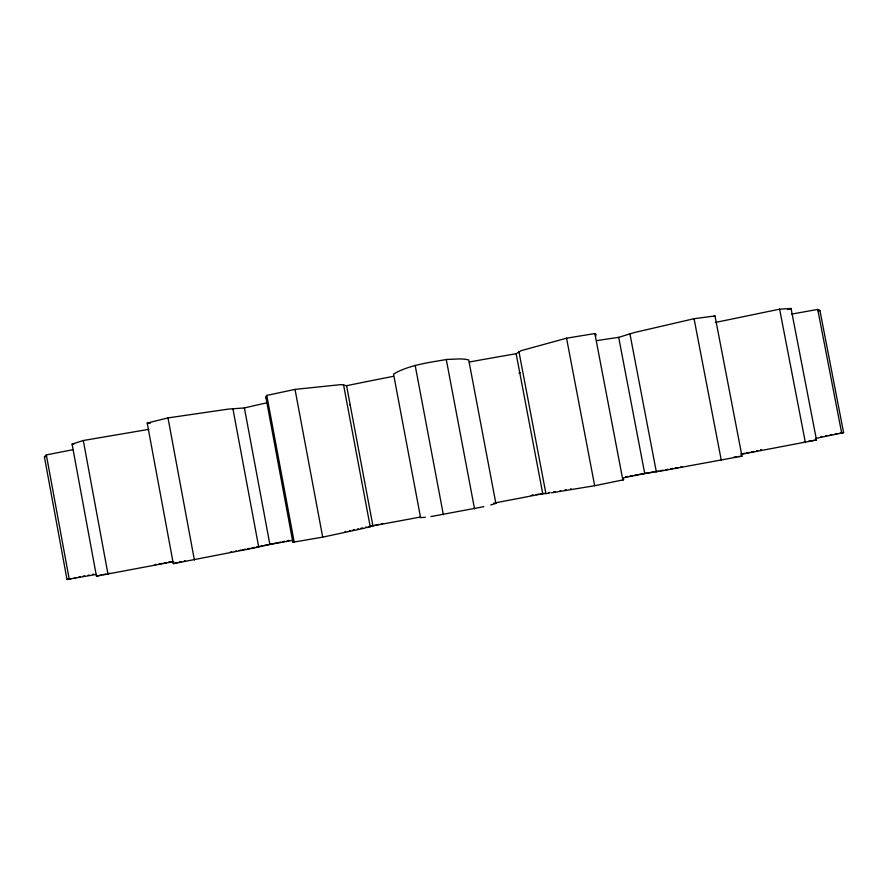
<?xml version="1.0" encoding="UTF-8"?>
<svg xmlns="http://www.w3.org/2000/svg" width="888" height="888" viewBox="0 0 888 888"><rect width="100%" height="100%" fill="white"/><g stroke="black" fill="none" stroke-linecap="round" stroke-linejoin="round"><path stroke-width="1.33" d="M96.337 574.425L66.989 579.464L44.4 456.787L46.343 454.922L73.304 449.617M595.571 336.208L596.137 334.709L594.871 333.544L566.555 338.195L521.944 350.438A61.472 4.096 -11 0 0 521.012 350.749L516.15 353.724A314.019 17.483 -10.7 0 0 469.275 362.015M393.395 376.323A314.019 17.483 -10.7 0 0 346.586 385.703L341.347 384.637A61.516 4.107 -10.4 0 0 340.382 384.671L295.027 389.399L266.777 395.415L265.801 396.792L292.829 542.069M623.631 479.786L594.671 485.714L551.248 492.862M815.706 438.428L843.6 432.645L819.935 310.489L817.726 309.413L791.663 314.108M622.999 477.933A314.463 5.228 -10.7 0 0 644.744 473.559L660.206 471.173A59.674 1.132 -10.5 0 0 661.804 470.895L741.98 456.143L714.995 315.962L713.575 316.561M367.022 527.616L367.221 527.572A61.616 1.232 -10.8 0 0 368.154 527.35L372.916 525.84A314.463 5.228 -10.7 0 0 419.935 517.116M173.704 561.582L172.583 561.804A56.987 1.01 -10.9 0 1 170.674 562.193L96.437 576.123L72.072 444.1L83.306 440.515L146.132 429.803A56.899 3.374 -10.1 0 1 148.041 429.503L148.796 429.392M495.837 503.285L468.731 360.017A62.282 4.262 -10.6 0 0 468.587 359.895C461.605 358.13 454.179 359.363 447.041 359.418C430.358 362.282 408.524 365.046 393.673 374.026A62.282 4.262 -10.8 0 0 393.562 374.203L420.557 517.504M596.769 340.604A314.019 17.483 -10.7 0 1 618.681 337.351L633.699 332.734A59.574 3.763 -11.3 0 1 635.264 332.334L694.061 318.703L714.995 315.962M741.114 454.334A56.876 0.999 -10.5 0 0 742.657 454.057L816.494 439.993L791.064 308.491L790.209 308.735M789.932 308.813L787.645 309.457M518.981 373.06L520.346 372.694M266.211 402.941A314.019 17.483 -10.7 0 0 244.4 407.936L229.026 409.057A59.651 3.785 -10.2 0 0 227.439 409.246L167.999 417.904L147.208 423.032L173.293 563.658L174.126 563.436M490.753 504.95L495.781 503.441A62.393 1.276 -10.7 0 0 495.859 503.407M174.559 563.325L177.611 562.548M178.921 562.226L181.33 561.638M818.114 310.922L819.935 310.489M382.739 523.476L382.173 523.609A51.693 0.999 -10.8 0 1 381.407 523.787M483.849 506.671L431.857 516.405M184.26 560.939L185.026 560.761M173.293 563.658L253.324 548.129A59.751 1.132 -10.9 0 0 254.9 547.796L269.874 544.433A314.463 5.228 -10.7 0 0 291.93 540.526M365.356 528.005L322.699 537.14L293.04 542.213M760.683 449.972L761.271 449.839L760.683 449.883M378.965 524.353L375.99 525.019M756.398 450.938L757.653 450.66M753.801 451.515L750.993 452.114M374.925 525.252L371.528 525.996M96.437 576.123L97.558 575.879M98.135 575.757L101.587 575.002M370.818 526.14L368.864 526.562M103.33 574.636L105.694 574.125M108.647 573.493L109.857 573.226M289.144 540.348L287.224 540.759M366.822 527.006L365.512 527.283M362.537 527.916L360.861 528.271M358.264 528.826L357.376 529.015M353.124 529.903L354.057 529.703M284.915 541.247L282.717 541.702M349.972 530.558L349.317 530.702M345.032 531.59L345.698 531.446M280.73 542.113L277.478 542.779M66.989 579.464L68.087 579.231M68.809 579.087L71.373 578.565M276.257 543.034L272.161 543.867M680.73 466.988L681.873 466.755M74.315 577.966L75.769 577.666M78.721 577.067L80.175 576.778M83.106 576.179L84.582 575.879M271.85 543.933L267.899 544.733M267.566 544.799L264.158 545.487M88.245 575.135L88.978 574.991M92.652 574.247L93.384 574.103M259.607 546.409L263.126 545.698M256.366 547.064L258.885 546.553M254.534 547.419L251.926 547.94M247.386 548.851L250.05 548.318M245.454 549.239L242.735 549.772M241.159 550.094L239.161 550.482M791.064 308.491L779.62 309.179L717.249 322.078A56.799 3.363 -11.3 0 0 715.351 322.511M166.766 562.559L163.958 563.092M168.365 562.248L171.528 561.638M162.349 563.403L159.063 563.958M749.394 452.414L746.186 453.013M741.025 453.979L744.588 453.313M673.215 468.398L670.84 468.831M675.213 468.043L678.032 467.532M660.128 470.74L663.136 470.207M665.412 469.796L668.109 469.319M821.045 436.596L821.789 436.463M653.224 471.972L648.684 472.771M655.022 471.65L658.285 471.073M835.109 434.121L836.951 433.799M831.767 434.709L829.925 435.031M825.474 435.808L826.961 435.553M642.979 473.77L638.816 474.503M643.301 473.715L648.34 472.827M843.6 432.645L839.537 433.355M637.873 474.658L634.543 475.235M235.187 551.248L236.363 551.037M230.558 552.047L231.701 551.848M632.767 475.546L629.947 476.024M571.073 488.855L570.396 488.966M565.079 489.876L566.056 489.71M560.028 490.731L560.639 490.62M627.55 476.423L625.574 476.756M553.801 491.774L555.244 491.53M805.527 441.78L804.006 442.024M548.329 492.674L549.927 492.418M810.922 440.892L808.535 441.281M812.098 440.703L816.494 439.993M544.522 493.295L540.326 493.972M539.016 494.183L536.186 494.616M156.377 564.38L155.067 564.579M547.752 493.384L548.118 493.328A61.572 1.221 -10.6 0 0 549.084 493.184M532.733 495.138L531.246 495.338M45.876 456.576L44.4 456.787M733.854 457.198L736.185 456.887M546.719 493.528L542.757 493.728A314.463 5.228 -10.7 0 1 493.661 503.174M431.479 516.461L430.924 516.539M738.394 456.587L741.98 456.143M425.352 517.249L420.746 517.637A62.382 1.276 -10.7 0 1 420.601 517.615M349.517 404.917L350.216 404.839M74.093 443.911L72.072 444.1M150.427 423.132L147.208 423.032M622.91 479.331L623.62 479.409M266.8 398.368L265.778 397.358M817.726 309.413L841.757 433.444M779.62 309.179L805.383 442.535M694.061 318.703L721.311 460.406M629.903 333.755L656.332 471.817M618.681 337.351L644.744 473.559M594.871 333.544L622.877 480.175M566.555 338.195L594.671 485.714M518.914 351.526L545.92 493.628M516.15 353.724L542.757 493.728M446.276 359.462L474.536 508.846M415.162 365.334L443.367 514.74M346.586 385.703L372.916 525.84M343.512 384.604L370.241 526.85M295.027 389.399L322.699 537.14M266.777 395.415L294.239 542.313M244.4 407.936L269.874 544.433M232.889 408.624L258.697 546.986M167.999 417.904L194.394 560.028M83.306 440.515L108.025 574.381M46.343 454.922L69.286 579.476M533.189 495.071A51.659 0.999 -10.6 0 1 533.033 495.093"/></g></svg>
